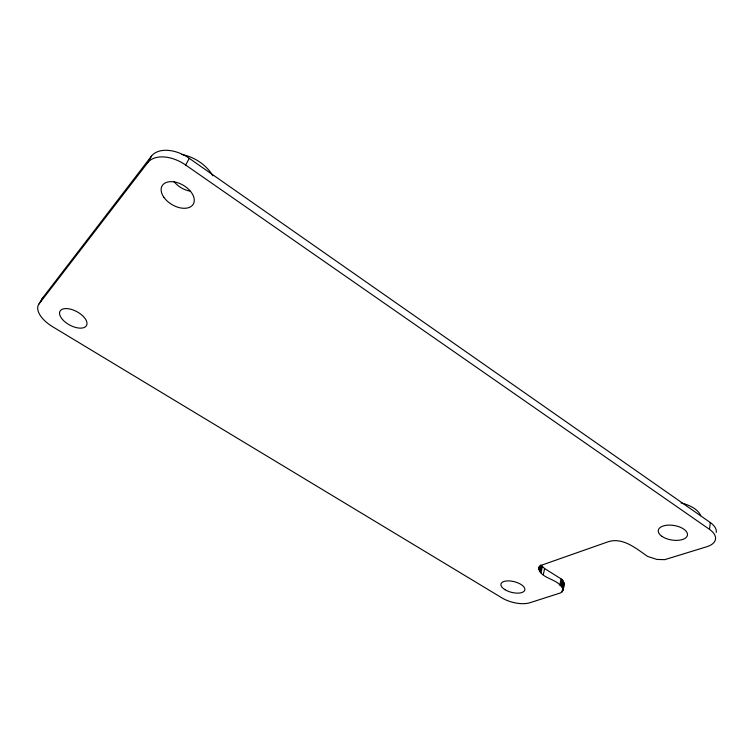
<?xml version="1.0" encoding="UTF-8"?>
<svg xmlns="http://www.w3.org/2000/svg" width="754" height="754" viewBox="0 0 754 754"><rect width="100%" height="100%" fill="white"/><g stroke="black" fill="none" stroke-linecap="round" stroke-linejoin="round"><path stroke-width="1.13" d="M716.262 532.418A24.722 12.384 8.7 0 0 710.306 522.56L189.292 158.349A30.528 19.246 31.4 0 0 151.46 156.163L42.526 298.084L39.01 303.975A25.061 12.516 28.6 0 0 52.582 326.699L502.173 598.035A20.283 9.001 14.1 0 0 529.826 602.766L560.363 592.974C564.397 591.598 562.899 586.555 559.836 584.991C555.029 578.61 536.914 577.083 539.28 566.207M539.459 570.966L540.759 564.897L544.614 568.544L559.817 578.092C565.236 580.439 564.529 586.537 562.578 591.089M538.846 568.233L540.364 565.952L542.465 564.869L608.44 541.664C623.209 537.131 636.517 548.855 647.658 556.443L656.951 559.449L664.783 559.638L706.96 546.688A24.825 12.318 8.8 0 0 709.505 529.374L710.306 522.56M562.05 591.805L562.446 589.798M562.852 587.79L563.247 585.783M562.767 588.601L563.973 582.559M562.88 590.316L564.143 583.445M560.882 585.877L562.098 579.826M561.73 586.782L562.936 580.74M562.361 587.696L563.568 581.654M559.836 584.991L561.051 578.94M543.332 574.605L544.614 568.544M540.118 571.909L541.419 565.839M541.004 572.842L542.296 566.772M538.818 569.11L539.251 567.083M539.016 570.024L539.892 565.981M39.01 303.975L147.661 162.732A30.678 19.18 31.3 0 1 185.644 165.013L189.292 158.349M147.661 162.732L151.46 156.163M185.644 165.013L709.505 529.374M189.961 191.101A17.86 11.301 31 0 1 173.948 181.497M41.253 301.138A24.957 12.592 28.7 0 1 42.526 298.084M681.079 502.946A25.975 13.261 9 0 1 700.673 515.67M181.78 154.476A31.762 20.104 31 0 1 212.798 175.776M62.488 319.451A15.052 7.587 28.4 0 0 86.022 326.228A15.052 7.587 28.4 0 0 71.347 309.385A15.052 7.587 28.4 0 0 62.488 319.451M163.825 197.218A18.087 11.206 30.5 0 0 192.506 205.239A18.087 11.206 30.5 0 0 176.785 182.487A18.087 11.206 30.5 0 0 163.825 197.218M504.916 589.647A12.281 5.504 14.1 0 0 524.624 590.505A12.281 5.504 14.1 0 0 509.139 580.91A12.281 5.504 14.1 0 0 504.916 589.647M661.946 536.348A14.76 7.351 9.3 0 0 686.743 536.791A14.76 7.351 9.3 0 0 669.929 525.114A14.76 7.351 9.3 0 0 661.946 536.348"/></g></svg>
